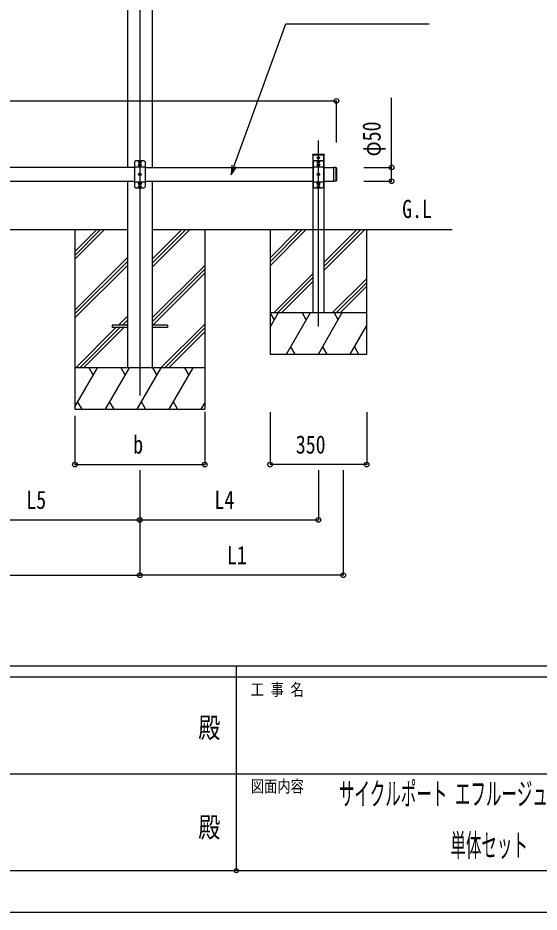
# Model space of a CAD drawing. Units: millimetres, scale not verified. Extents: x -8410 to 8410, y -5941 to 5943.
# Drawn here: x -800 to 1086, y -5937 to -2702 of the extents above; entities that cross this region are included whole.
import ezdxf
from ezdxf.enums import TextEntityAlignment as Align

# ---------------------------------------------------------------- set-up
doc = ezdxf.new("R2010")
doc.units = ezdxf.units.MM
doc.header["$LTSCALE"] = 30
doc.header["$PDMODE"] = 32
doc.header["$PDSIZE"] = 15
for name, color, linetype in [('0-2_USER1', 3, 'Continuous'), ('0-4_YKK_12', 2, 'Continuous'), ('0-5_YKK_13', 4, 'Continuous'), ('0-6_YKK_A1', 4, 'Continuous'), ('0-7_YKK_D', 6, 'Continuous'), ('0-8_YKK_ZWAK', 7, 'Continuous')]:
    doc.layers.add(name, color=color, linetype=linetype)
doc.styles.add('ＭＳ ゴシック', font='')
doc.styles.get('ＭＳ ゴシック').set_extended_font_data('MS Gothic')

msp = doc.modelspace()

# ---------------------------------------------------------------- linework, layer by layer
at = {"layer": '0-4_YKK_12'}
for p, q in [((-358.8, -1324.32), (-358.8, -4067.89)), ((287.19, -3817.89), (287.19, -3145.39)), ((-364.54, -3223.39), (-353.07, -3223.39)), ((-364.54, -3234.39), (-353.07, -3234.39)), ((-358.81, -3229.13), (-358.81, -3217.66)), ((-358.81, -3240.13), (-358.81, -3228.66)), ((281.46, -3223.39), (292.93, -3223.39)), ((281.46, -3234.39), (292.93, -3234.39)), ((283.04, -3207.89), (291.34, -3207.89)), ((287.19, -3212.04), (287.19, -3203.74)), ((287.19, -3229.13), (287.19, -3217.66)), ((287.19, -3240.13), (287.19, -3228.66)), ((-358.81, -3273.63), (-358.81, -3262.16)), ((287.19, -3273.63), (287.19, -3262.16)), ((-364.54, -3267.89), (-353.07, -3267.89)), ((-358.81, -3307.13), (-358.81, -3295.66)), ((281.46, -3267.89), (292.93, -3267.89)), ((287.19, -3307.13), (287.19, -3295.66)), ((-364.54, -3301.39), (-353.07, -3301.39)), ((-364.54, -3312.39), (-353.07, -3312.39)), ((-358.81, -3318.13), (-358.81, -3306.66)), ((281.46, -3301.39), (292.93, -3301.39)), ((281.46, -3312.39), (292.93, -3312.39)), ((287.19, -3318.13), (287.19, -3306.66))]:
    msp.add_line(p, q, dxfattribs=at)
at = {"layer": '0-5_YKK_13'}
for p, q in [((266.69, -3197.89), (266.79, -3196.33)), ((267.69, -3197.89), (266.69, -3197.89)), ((267.69, -3197.89), (306.69, -3197.89)), ((267.79, -3195.39), (306.6, -3195.39)), ((-372.81, -3217.89), (-377.81, -3222.89)), ((-377.81, -3222.89), (-377.81, -3253.18)), ((-372.81, -3217.89), (-359.52, -3217.89)), ((-361.19, -3222.8), (-360.15, -3222.78)), ((-361.19, -3223.99), (-360.15, -3224)), ((-361.19, -3233.8), (-360.15, -3233.78)), ((-360.15, -3222.78), (-359.54, -3222.66)), ((-360.15, -3224), (-359.54, -3224.12)), ((-360.15, -3233.78), (-359.54, -3233.66)), ((-359.42, -3222.05), (-359.54, -3222.66)), ((-359.42, -3224.73), (-359.54, -3224.12)), ((-359.42, -3233.05), (-359.54, -3233.66)), ((-359.4, -3221.02), (-359.42, -3222.05)), ((-359.4, -3225.77), (-359.42, -3224.73)), ((-359.4, -3232.02), (-359.42, -3233.05)), ((-358.21, -3221.02), (-358.2, -3222.05)), ((-358.21, -3225.77), (-358.2, -3224.73)), ((-358.21, -3232.02), (-358.2, -3233.05)), ((-358.2, -3222.05), (-358.08, -3222.66)), ((-358.2, -3224.73), (-358.08, -3224.12)), ((-358.2, -3233.05), (-358.08, -3233.66)), ((-358.09, -3217.89), (-344.81, -3217.89)), ((-357.47, -3222.78), (-358.08, -3222.66)), ((-357.47, -3224), (-358.08, -3224.12)), ((-357.47, -3233.78), (-358.08, -3233.66)), ((-356.43, -3222.8), (-357.47, -3222.78)), ((-356.43, -3223.99), (-357.47, -3224)), ((-356.43, -3233.8), (-357.47, -3233.78)), ((-344.81, -3217.89), (-339.81, -3222.89)), ((-339.81, -3222.89), (-339.81, -3253.18)), ((273.19, -3217.89), (268.19, -3222.89)), ((268.19, -3222.89), (268.19, -3253.18)), ((273.19, -3217.89), (286.48, -3217.89)), ((284.81, -3222.8), (285.85, -3222.78)), ((284.81, -3223.99), (285.85, -3224)), ((284.81, -3233.8), (285.85, -3233.78)), ((285.14, -3207.54), (285.14, -3208.24)), ((285.14, -3207.54), (286.34, -3207.54)), ((285.14, -3208.24), (286.34, -3208.24)), ((285.85, -3222.78), (286.46, -3222.66)), ((285.85, -3224), (286.46, -3224.12)), ((285.85, -3233.78), (286.46, -3233.66)), ((286.58, -3222.05), (286.46, -3222.66)), ((286.58, -3224.73), (286.46, -3224.12)), ((286.58, -3233.05), (286.46, -3233.66)), ((286.6, -3221.02), (286.58, -3222.05)), ((286.6, -3225.77), (286.58, -3224.73)), ((286.6, -3232.02), (286.58, -3233.05)), ((286.84, -3205.84), (287.54, -3205.84)), ((286.84, -3205.84), (286.84, -3207.04)), ((286.84, -3208.74), (286.84, -3209.94)), ((286.84, -3209.94), (287.54, -3209.94)), ((287.54, -3205.84), (287.54, -3207.04)), ((287.54, -3208.74), (287.54, -3209.94)), ((287.79, -3221.02), (287.8, -3222.05)), ((287.79, -3225.77), (287.8, -3224.73)), ((287.79, -3232.02), (287.8, -3233.05)), ((287.8, -3222.05), (287.92, -3222.66)), ((287.8, -3224.73), (287.92, -3224.12)), ((287.8, -3233.05), (287.92, -3233.66)), ((287.91, -3217.89), (301.19, -3217.89)), ((288.53, -3222.78), (287.92, -3222.66)), ((288.53, -3224), (287.92, -3224.12)), ((288.53, -3233.78), (287.92, -3233.66)), ((288.04, -3207.54), (289.24, -3207.54)), ((288.04, -3208.24), (289.24, -3208.24)), ((289.57, -3222.8), (288.53, -3222.78)), ((289.57, -3223.99), (288.53, -3224)), ((289.57, -3233.8), (288.53, -3233.78)), ((289.24, -3207.54), (289.24, -3208.24)), ((301.19, -3217.89), (306.19, -3222.89)), ((306.19, -3222.89), (306.19, -3253.18)), ((-377.81, -3240.29), (-339.81, -3240.29)), ((-377.81, -3254.61), (-377.81, -3281.18)), ((-361.19, -3234.99), (-360.15, -3235)), ((-360.15, -3235), (-359.54, -3235.12)), ((-359.42, -3235.73), (-359.54, -3235.12)), ((-359.42, -3266.55), (-359.54, -3267.16)), ((-359.4, -3236.77), (-359.42, -3235.73)), ((-359.4, -3265.52), (-359.42, -3266.55)), ((-358.21, -3236.77), (-358.2, -3235.73)), ((-358.21, -3265.52), (-358.2, -3266.55)), ((-358.2, -3235.73), (-358.08, -3235.12)), ((-358.2, -3266.55), (-358.08, -3267.16)), ((-357.47, -3235), (-358.08, -3235.12)), ((-356.43, -3234.99), (-357.47, -3235)), ((-339.81, -3254.61), (-339.81, -3281.18)), ((268.19, -3240.29), (306.19, -3240.29)), ((268.19, -3254.61), (268.19, -3281.18)), ((284.81, -3234.99), (285.85, -3235)), ((285.85, -3235), (286.46, -3235.12)), ((286.58, -3235.73), (286.46, -3235.12)), ((286.58, -3266.55), (286.46, -3267.16)), ((286.6, -3236.77), (286.58, -3235.73)), ((286.6, -3265.52), (286.58, -3266.55)), ((287.79, -3236.77), (287.8, -3235.73)), ((287.79, -3265.52), (287.8, -3266.55)), ((287.8, -3235.73), (287.92, -3235.12)), ((287.8, -3266.55), (287.92, -3267.16)), ((288.53, -3235), (287.92, -3235.12)), ((289.57, -3234.99), (288.53, -3235)), ((306.19, -3254.61), (306.19, -3281.18)), ((342.19, -3242.89), (342.19, -3292.89)), ((350.19, -3242.89), (342.19, -3242.89)), ((350.19, -3242.89), (350.19, -3292.89)), ((352.19, -3244.89), (350.19, -3242.89)), ((352.19, -3244.89), (352.19, -3290.89)), ((-377.81, -3282.61), (-377.81, -3312.89)), ((-377.81, -3295.49), (-339.81, -3295.49)), ((-361.19, -3267.3), (-360.15, -3267.28)), ((-361.19, -3268.49), (-360.15, -3268.5)), ((-360.15, -3267.28), (-359.54, -3267.16)), ((-360.15, -3268.5), (-359.54, -3268.62)), ((-359.42, -3269.23), (-359.54, -3268.62)), ((-359.4, -3270.27), (-359.42, -3269.23)), ((-359.4, -3299.02), (-359.42, -3300.05)), ((-358.21, -3270.27), (-358.2, -3269.23)), ((-358.21, -3299.02), (-358.2, -3300.05)), ((-358.2, -3269.23), (-358.08, -3268.62)), ((-357.47, -3267.28), (-358.08, -3267.16)), ((-357.47, -3268.5), (-358.08, -3268.62)), ((-356.43, -3267.3), (-357.47, -3267.28)), ((-356.43, -3268.49), (-357.47, -3268.5)), ((-339.81, -3282.61), (-339.81, -3312.89)), ((268.19, -3282.61), (268.19, -3312.89)), ((268.19, -3295.49), (306.19, -3295.49)), ((284.81, -3267.3), (285.85, -3267.28)), ((284.81, -3268.49), (285.85, -3268.5)), ((285.85, -3267.28), (286.46, -3267.16)), ((285.85, -3268.5), (286.46, -3268.62)), ((286.58, -3269.23), (286.46, -3268.62)), ((286.6, -3270.27), (286.58, -3269.23)), ((286.6, -3299.02), (286.58, -3300.05)), ((287.79, -3270.27), (287.8, -3269.23)), ((287.79, -3299.02), (287.8, -3300.05)), ((287.8, -3269.23), (287.92, -3268.62)), ((288.53, -3267.28), (287.92, -3267.16)), ((288.53, -3268.5), (287.92, -3268.62)), ((289.57, -3267.3), (288.53, -3267.28)), ((289.57, -3268.49), (288.53, -3268.5)), ((306.19, -3282.61), (306.19, -3312.89)), ((350.19, -3292.89), (342.19, -3292.89)), ((352.19, -3290.89), (350.19, -3292.89)), ((-372.81, -3317.89), (-377.81, -3312.89)), ((-359.52, -3317.89), (-372.81, -3317.89)), ((-361.19, -3300.8), (-360.15, -3300.78)), ((-361.19, -3301.99), (-360.15, -3302)), ((-361.19, -3311.8), (-360.15, -3311.78)), ((-361.19, -3312.99), (-360.15, -3313)), ((-360.15, -3300.78), (-359.54, -3300.66)), ((-360.15, -3302), (-359.54, -3302.12)), ((-360.15, -3311.78), (-359.54, -3311.66)), ((-360.15, -3313), (-359.54, -3313.12)), ((-359.42, -3300.05), (-359.54, -3300.66)), ((-359.42, -3302.73), (-359.54, -3302.12)), ((-359.42, -3311.05), (-359.54, -3311.66)), ((-359.42, -3313.73), (-359.54, -3313.12)), ((-359.4, -3303.77), (-359.42, -3302.73)), ((-359.4, -3310.02), (-359.42, -3311.05)), ((-359.4, -3314.77), (-359.42, -3313.73)), ((-358.21, -3303.77), (-358.2, -3302.73)), ((-358.21, -3310.02), (-358.2, -3311.05)), ((-358.21, -3314.77), (-358.2, -3313.73)), ((-358.2, -3300.05), (-358.08, -3300.66)), ((-358.2, -3302.73), (-358.08, -3302.12)), ((-358.2, -3311.05), (-358.08, -3311.66)), ((-358.2, -3313.73), (-358.08, -3313.12)), ((-344.81, -3317.89), (-358.09, -3317.89)), ((-357.47, -3300.78), (-358.08, -3300.66)), ((-357.47, -3302), (-358.08, -3302.12)), ((-357.47, -3311.78), (-358.08, -3311.66)), ((-357.47, -3313), (-358.08, -3313.12)), ((-356.43, -3300.8), (-357.47, -3300.78)), ((-356.43, -3301.99), (-357.47, -3302)), ((-356.43, -3311.8), (-357.47, -3311.78)), ((-356.43, -3312.99), (-357.47, -3313)), ((-344.81, -3317.89), (-339.81, -3312.89)), ((273.19, -3317.89), (268.19, -3312.89)), ((286.48, -3317.89), (273.19, -3317.89)), ((284.81, -3300.8), (285.85, -3300.78)), ((284.81, -3301.99), (285.85, -3302)), ((284.81, -3311.8), (285.85, -3311.78)), ((284.81, -3312.99), (285.85, -3313)), ((285.85, -3300.78), (286.46, -3300.66)), ((285.85, -3302), (286.46, -3302.12)), ((285.85, -3311.78), (286.46, -3311.66)), ((285.85, -3313), (286.46, -3313.12)), ((286.58, -3300.05), (286.46, -3300.66)), ((286.58, -3302.73), (286.46, -3302.12)), ((286.58, -3311.05), (286.46, -3311.66)), ((286.58, -3313.73), (286.46, -3313.12)), ((286.6, -3303.77), (286.58, -3302.73)), ((286.6, -3310.02), (286.58, -3311.05)), ((286.6, -3314.77), (286.58, -3313.73)), ((287.79, -3303.77), (287.8, -3302.73)), ((287.79, -3310.02), (287.8, -3311.05)), ((287.79, -3314.77), (287.8, -3313.73)), ((287.8, -3300.05), (287.92, -3300.66)), ((287.8, -3302.73), (287.92, -3302.12)), ((287.8, -3311.05), (287.92, -3311.66)), ((287.8, -3313.73), (287.92, -3313.12)), ((301.19, -3317.89), (287.91, -3317.89)), ((288.53, -3300.78), (287.92, -3300.66)), ((288.53, -3302), (287.92, -3302.12)), ((288.53, -3311.78), (287.92, -3311.66)), ((288.53, -3313), (287.92, -3313.12)), ((289.57, -3300.8), (288.53, -3300.78)), ((289.57, -3301.99), (288.53, -3302)), ((289.57, -3311.8), (288.53, -3311.78)), ((289.57, -3312.99), (288.53, -3313)), ((301.19, -3317.89), (306.19, -3312.89)), ((-458.8, -3813.39), (-458.8, -3822.39)), ((-403.8, -3813.39), (-458.8, -3813.39)), ((-258.8, -3813.39), (-313.8, -3813.39)), ((-258.8, -3813.39), (-258.8, -3822.39)), ((-403.8, -3822.39), (-458.8, -3822.39)), ((-258.8, -3822.39), (-313.8, -3822.39))]:
    msp.add_line(p, q, dxfattribs=at)
msp.add_lwpolyline([(307.6, -3196.33), (307.69, -3197.89), (306.69, -3197.89)], dxfattribs=at)
for centre, radius in [((-358.81, -3223.39), 4.74), ((-358.81, -3234.39), 4.74), ((287.19, -3223.39), 4.74), ((287.19, -3234.39), 4.74), ((287.19, -3207.89), 3.75), ((-358.81, -3267.89), 4.74), ((287.19, -3267.89), 4.74), ((-358.81, -3301.39), 4.74), ((287.19, -3301.39), 4.74), ((-358.81, -3312.39), 4.74), ((287.19, -3312.39), 4.74)]:
    msp.add_circle(centre, radius, dxfattribs=at)
for centre, radius, start, end in [((267.79, -3196.39), 1, 90, 176.5), ((306.6, -3196.39), 1, 3.5, 90), ((-358.81, -3223.39), 2.45, 165.9892, 194.0108), ((-358.81, -3234.39), 2.45, 165.9892, 194.0108), ((-358.81, -3217.19), 1, 224.427, 315.573), ((-358.81, -3223.39), 2.45, 75.9892, 104.0108), ((-358.81, -3223.39), 2.45, 255.9892, 284.0108), ((-358.81, -3234.39), 2.45, 75.9892, 104.0108), ((-358.81, -3223.39), 2.45, 345.9892, 14.0108), ((-358.81, -3234.39), 2.45, 345.9892, 14.0108), ((287.19, -3223.39), 2.45, 165.9892, 194.0108), ((287.19, -3234.39), 2.45, 165.9892, 194.0108), ((286.34, -3207.04), 0.5, 270, 0), ((286.34, -3208.74), 0.5, 0, 90), ((287.19, -3217.19), 1, 224.427, 315.573), ((287.19, -3223.39), 2.45, 75.9892, 104.0108), ((287.19, -3223.39), 2.45, 255.9892, 284.0108), ((287.19, -3234.39), 2.45, 75.9892, 104.0108), ((288.04, -3207.04), 0.5, 180, 270), ((288.04, -3208.74), 0.5, 90, 180), ((287.19, -3223.39), 2.45, 345.9892, 14.0108), ((287.19, -3234.39), 2.45, 345.9892, 14.0108), ((-378.51, -3253.89), 1, 314.427, 45.573), ((-358.81, -3234.39), 2.45, 255.9892, 284.0108), ((-358.81, -3267.89), 2.45, 75.9892, 104.0108), ((-339.11, -3253.89), 1, 134.427, 225.573), ((267.49, -3253.89), 1, 314.427, 45.573), ((287.19, -3234.39), 2.45, 255.9892, 284.0108), ((287.19, -3267.89), 2.45, 75.9892, 104.0108), ((306.89, -3253.89), 1, 134.427, 225.573), ((-378.51, -3281.89), 1, 314.427, 45.573), ((-358.81, -3267.89), 2.45, 165.9892, 194.0108), ((-358.81, -3267.89), 2.45, 255.9892, 284.0108), ((-358.81, -3301.39), 2.45, 75.9892, 104.0108), ((-358.81, -3267.89), 2.45, 345.9892, 14.0108), ((-339.11, -3281.89), 1, 134.427, 225.573), ((267.49, -3281.89), 1, 314.427, 45.573), ((287.19, -3267.89), 2.45, 165.9892, 194.0108), ((287.19, -3267.89), 2.45, 255.9892, 284.0108), ((287.19, -3301.39), 2.45, 75.9892, 104.0108), ((287.19, -3267.89), 2.45, 345.9892, 14.0108), ((306.89, -3281.89), 1, 134.427, 225.573), ((-358.81, -3301.39), 2.45, 165.9892, 194.0108), ((-358.81, -3312.39), 2.45, 165.9892, 194.0108), ((-358.81, -3318.59), 1, 44.427, 135.573), ((-358.81, -3301.39), 2.45, 255.9892, 284.0108), ((-358.81, -3312.39), 2.45, 75.9892, 104.0108), ((-358.81, -3312.39), 2.45, 255.9892, 284.0108), ((-358.81, -3301.39), 2.45, 345.9892, 14.0108), ((-358.81, -3312.39), 2.45, 345.9892, 14.0108), ((287.19, -3301.39), 2.45, 165.9892, 194.0108), ((287.19, -3312.39), 2.45, 165.9892, 194.0108), ((287.19, -3318.59), 1, 44.427, 135.573), ((287.19, -3301.39), 2.45, 255.9892, 284.0108), ((287.19, -3312.39), 2.45, 75.9892, 104.0108), ((287.19, -3312.39), 2.45, 255.9892, 284.0108), ((287.19, -3301.39), 2.45, 345.9892, 14.0108), ((287.19, -3312.39), 2.45, 345.9892, 14.0108)]:
    msp.add_arc(centre, radius, start, end, dxfattribs=at)
at = {"layer": '0-6_YKK_A1'}
for p, q in [((-404, -1288.89), (-404, -3242.89)), ((-313.6, -1288.89), (-313.6, -3242.89)), ((267.19, -3197.89), (307.19, -3197.89)), ((267.19, -3197.89), (267.19, -3767.89)), ((307.19, -3223.23), (307.19, -3197.89)), ((307.19, -3197.89), (307.19, -3767.89)), ((-377.81, -3242.89), (-1054.8, -3242.89)), ((-339.81, -3242.89), (267.19, -3242.89)), ((307.19, -3242.89), (342.19, -3242.89)), ((342.19, -3242.89), (342.19, -3292.89)), ((-1054.8, -3292.89), (-377.81, -3292.89)), ((-404, -3292.89), (-404, -3967.89)), ((-339.81, -3292.89), (267.19, -3292.89)), ((-313.6, -3292.89), (-313.6, -3967.89)), ((307.19, -3292.89), (342.19, -3292.89)), ((-1745.8, -3467.89), (-403.8, -3467.89)), ((-593.8, -3467.89), (-593.8, -4117.89)), ((-593.8, -3546.87), (-514.82, -3467.89)), ((-593.8, -3561.01), (-500.68, -3467.89)), ((-593.8, -3575.16), (-486.54, -3467.89)), ((-313.8, -3603.52), (-178.17, -3467.89)), ((-313.8, -3589.38), (-192.31, -3467.89)), ((-313.8, -3575.24), (-206.46, -3467.89)), ((-313.8, -3467.89), (771.23, -3467.89)), ((-123.8, -3467.89), (-123.8, -4117.89)), ((112.19, -3467.89), (112.19, -3917.89)), ((112.19, -3570.24), (214.54, -3467.89)), ((112.19, -3584.38), (228.68, -3467.89)), ((112.19, -3598.52), (242.83, -3467.89)), ((307.19, -3615.66), (454.96, -3467.89)), ((307.19, -3601.51), (440.82, -3467.89)), ((307.19, -3587.37), (426.67, -3467.89)), ((462.19, -3917.89), (462.19, -3467.89)), ((-593.8, -3759), (-403.8, -3569)), ((-593.8, -3773.14), (-403.8, -3583.15)), ((-593.8, -3787.29), (-403.8, -3597.29)), ((-313.8, -3787.37), (-123.8, -3597.37)), ((-313.8, -3801.51), (-123.8, -3611.51)), ((-311.54, -3813.39), (-123.8, -3625.66)), ((126.67, -3767.89), (267.19, -3627.37)), ((140.81, -3767.89), (267.19, -3641.52)), ((338.8, -3767.89), (462.19, -3644.5)), ((154.95, -3767.89), (267.19, -3655.66)), ((352.95, -3767.89), (462.19, -3658.65)), ((367.09, -3767.89), (462.19, -3672.79)), ((-436.06, -3813.39), (-403.8, -3781.14)), ((112.19, -3821.01), (142.86, -3767.89)), ((112.19, -3767.89), (462.19, -3767.89)), ((127.86, -3793.88), (112.86, -3767.89)), ((171.73, -3917.89), (258.33, -3767.89)), ((243.33, -3793.88), (228.33, -3767.89)), ((267.19, -3767.89), (307.19, -3767.89)), ((287.2, -3917.89), (373.8, -3767.89)), ((358.8, -3793.87), (343.8, -3767.89)), ((-421.92, -3813.39), (-403.8, -3795.28)), ((-407.78, -3813.39), (-403.8, -3809.42)), ((-282.2, -3967.89), (-123.8, -3809.5)), ((402.67, -3917.89), (462.19, -3814.79)), ((-590.56, -3967.89), (-445.06, -3822.39)), ((-576.42, -3967.89), (-430.92, -3822.39)), ((-562.28, -3967.89), (-416.78, -3822.39)), ((-268.05, -3967.89), (-123.8, -3823.64)), ((-253.91, -3967.89), (-123.8, -3837.79)), ((186.72, -3891.91), (201.72, -3917.89)), ((302.2, -3891.91), (317.2, -3917.89)), ((417.67, -3891.91), (432.66, -3917.89)), ((112.19, -3917.89), (462.19, -3917.89)), ((-123.8, -3967.89), (-593.8, -3967.89)), ((-593.8, -4109.26), (-512.19, -3967.89)), ((-527.19, -3993.88), (-542.19, -3967.89)), ((-483.32, -4117.89), (-396.72, -3967.89)), ((-411.72, -3993.87), (-426.72, -3967.89)), ((-367.85, -4117.89), (-281.25, -3967.89)), ((-296.25, -3993.87), (-311.25, -3967.89)), ((-252.38, -4117.89), (-165.78, -3967.89)), ((-180.78, -3993.87), (-195.78, -3967.89)), ((-583.79, -4091.91), (-568.79, -4117.89)), ((-468.32, -4091.91), (-453.32, -4117.89)), ((-352.85, -4091.91), (-337.85, -4117.89)), ((-237.38, -4091.91), (-222.38, -4117.89)), ((-136.91, -4117.89), (-123.8, -4095.2)), ((-593.8, -4117.89), (-123.8, -4117.89))]:
    msp.add_line(p, q, dxfattribs=at)
at = {"layer": '0-7_YKK_D'}
for p, q in [((-2501.81, -3002.14), (352.19, -3002.14)), ((352.19, -3153.14), (352.19, -3001.14)), ((452.19, -3242.89), (553.19, -3242.89)), ((452.19, -3292.89), (553.19, -3292.89)), ((-123.8, -4127.21), (-123.8, -4318.89)), ((112.19, -4128.08), (112.19, -4318.89)), ((462.19, -4128.08), (462.19, -4318.89)), ((-593.8, -4141.43), (-593.8, -4318.89)), ((-593.8, -4317.89), (-123.8, -4317.89)), ((462.19, -4317.89), (112.19, -4317.89)), ((-358.8, -4337.89), (-358.8, -4718.89)), ((-358.8, -4337.89), (-358.8, -4718.89)), ((-358.8, -4337.89), (-358.8, -4518.89)), ((-358.8, -4337.89), (-358.8, -4518.89)), ((287.19, -4337.89), (287.19, -4518.89)), ((377.2, -4337.89), (377.2, -4718.89)), ((-1074.8, -4517.89), (-358.8, -4517.89)), ((-358.8, -4517.89), (287.19, -4517.89)), ((-1790.8, -4717.89), (-358.8, -4717.89)), ((377.2, -4717.89), (-358.8, -4717.89))]:
    msp.add_line(p, q, dxfattribs=at)
for points in [[(-28.7, -3269.8), (-17.1, -3237.83), (169.54, -2723.51), (688.4, -2723.51)], [(552.19, -3292.89), (552.19, -3242.89), (552.19, -2991.29)], [(-25.66, -3234.73), (-28.7, -3269.8), (-8.54, -3240.94)]]:
    msp.add_lwpolyline(points, dxfattribs=at)
for centre in [(352.19, -3002.14), (552.19, -3242.89), (552.19, -3292.89), (-593.8, -4317.89), (-123.8, -4317.89), (112.19, -4317.89), (462.19, -4317.89), (-358.8, -4517.89), (-358.8, -4517.89), (287.19, -4517.89), (-358.8, -4717.89), (-358.8, -4717.89), (377.2, -4717.89)]:
    msp.add_circle(centre, 8.5, dxfattribs=at)
at = {"layer": '0-8_YKK_ZWAK'}
for p, q in [((7790.04, -5046.6), (-7809.96, -5046.6)), ((-9.96, -5046.6), (-9.96, -5786.6)), ((-9.96, -5086.6), (-2609.96, -5086.6)), ((2590.04, -5086.6), (-9.96, -5086.6)), ((-2594.96, -5436.6), (-9.96, -5436.6)), ((-9.96, -5436.6), (2590.04, -5436.6)), ((-2609.96, -5786.6), (-9.96, -5786.6)), ((-9.96, -5786.6), (2590.04, -5786.6))]:
    msp.add_line(p, q, dxfattribs=at)
msp.add_lwpolyline([(-8410, -5936.6), (8410, -5936.6), (8410, 5943.4), (-8410, 5943.4)], close=True, dxfattribs=at)
msp.add_point((-9.96, -5786.6), dxfattribs=at)

# ---------------------------------------------------------------- texts
at = {"layer": '0-2_USER1', "style": 'ＭＳ ゴシック'}
for s, height, width, p in [('G.L', 65.98, 0.8, (590.35, -3445.9)), ('サイクルポート エフルージュ FIRST Z ミニ', 82.11, 0.5, (361.46, -5574.27)), ('単体セット', 82.11, 0.5, (765.13, -5760.93))]:
    msp.add_text(s, height=height, dxfattribs=dict(at, width=width)).set_placement(p, align=Align.BOTTOM_LEFT)
at = {"layer": '0-7_YKK_D', "style": 'ＭＳ ゴシック', "width": 0.8}
msp.add_text('φ50', height=65.98, rotation=90, dxfattribs=at).set_placement((532.19, -3203.29), align=Align.BOTTOM_LEFT)
for s, p in [('b', (-382.8, -4297.89)), ('350', (205.59, -4297.89)), ('L5', (-769.6, -4497.89)), ('L4', (-88.61, -4497.89)), ('L1', (-43.6, -4697.89))]:
    msp.add_text(s, height=65.98, dxfattribs=at).set_placement(p, align=Align.BOTTOM_LEFT)
at = {"layer": '0-8_YKK_ZWAK', "style": 'ＭＳ ゴシック', "width": 0.8}
for s, height, p in [('工 事 名', 43.99, (42.54, -5166.6)), ('殿', 73.31, (-147.33, -5328.27)), ('図面内容', 43.99, (42.54, -5516.6)), ('殿', 73.31, (-147.33, -5688.27))]:
    msp.add_text(s, height=height, dxfattribs=at).set_placement(p, align=Align.BOTTOM_LEFT)

doc.saveas('drawing.dxf')
